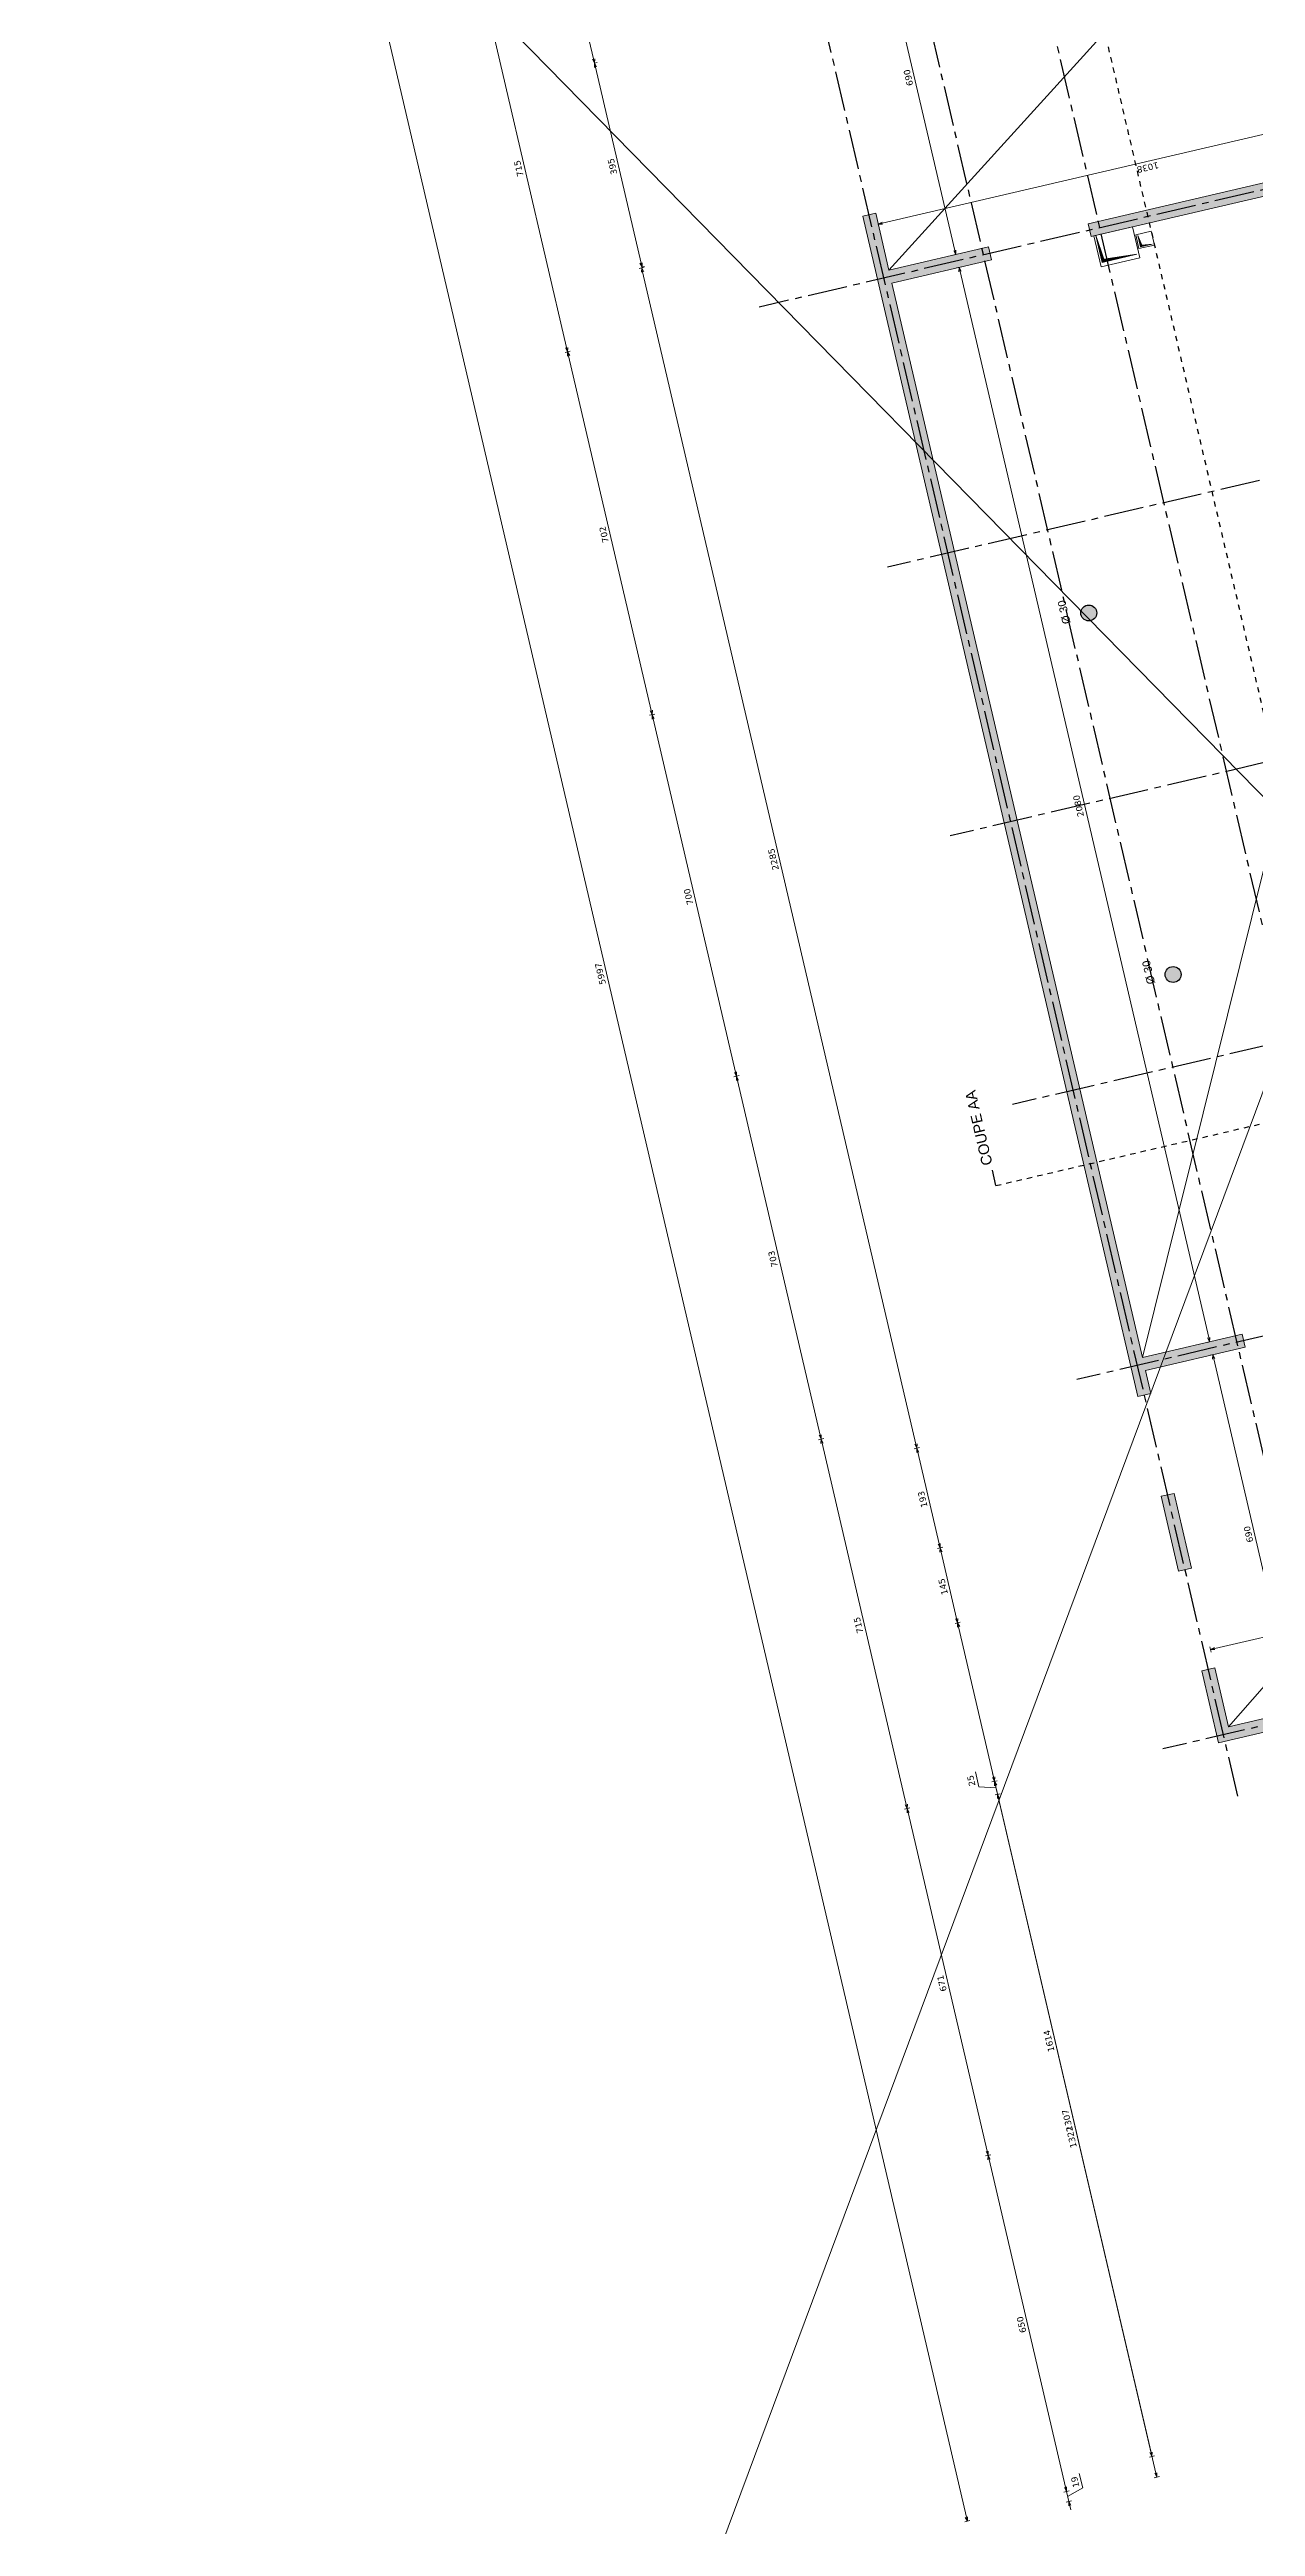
# Model space of a CAD drawing. Header units: metres. Extents: x -49 to 867749, y -579737 to 170817.
# Drawn here: x 596222.1 to 596244.83, y 139703.56 to 139750.25 of the extents above; entities that cross this region are included whole.
import ezdxf

# ---------------------------------------------------------------- set-up
doc = ezdxf.new("R2010")
doc.units = ezdxf.units.M
doc.header["$MEASUREMENT"] = 0
doc.header["$PDMODE"] = 3
doc.header["$PDSIZE"] = 0.1
doc.linetypes.add('01', pattern=[0.15, 0.1, -0.05])
doc.linetypes.add('AXES2', pattern=[1.125, 0.75, -0.125, 0.125, -0.125])
doc.layers.add('00-AXE-0.00', color=14, linetype='AXES2')
for name, color, linetype, lineweight in [('ACSP - Bois', 47, 'Continuous', 18), ('ACSP - Béton', 252, 'Continuous', 18), ('ACSP - Cotes', 7, 'Continuous', 18), ('ACSP - Longrines', 7, 'Continuous', 18), ('ACSP - Trémie', 7, 'Continuous', 18)]:
    doc.layers.add(name, color=color, linetype=linetype, lineweight=lineweight)
doc.styles.add('ARIAL', font='arial.ttf')
doc.styles.add('COT', font='verdana.ttf')
doc.dimstyles.new('COT50', dxfattribs={"dimtxt": 0.12, "dimasz": 0.08, "dimexe": 0.05, "dimexo": 0, "dimgap": 0.05, "dimtad": 1, "dimdec": 0, "dimlfac": 100, "dimzin": 0, "dimdsep": 46, "dimtxsty": 'COT', "dimblk": 'OPEN30', "dimcen": 0.04, "dimdle": 0.05, "dimclrd": 256, "dimclre": 256, "dimclrt": 6, "dimadec": 0, "dimazin": 0, "dimtm": 1e-09, "dimtfac": 1, "dimtdec": 0, "dimtmove": 1, "dimatfit": 0, "dimldrblk": 'OPEN30', "dimfxl": 0.05, "dimfxlon": 1, "dimtolj": 1, "dimtzin": 0, "dimlwd": -1, "dimlwe": -1, "dimarcsym": 0})
pattern_1 = [(163.12127, (596256.21171, 139612.853904), (-0.054743143, -0.05126586), [0.0375, -0.0375]), (223.12127, (596256.21171, 139612.853904), (0.017025965, -0.073041882), [0.0375, -0.0375]), (103.12127, (596256.18434, 139612.82827), (-0.071769108, 0.021776023), [0.0375, -0.0375])]

# ---------------------------------------------------------------- blocks, each defined once
blk = doc.blocks.new('_Open30')
at = {"color": 0, "linetype": 'ByBlock', "lineweight": -2}
for p, q in [((-1, 0.27), (0, 0)), ((0, 0), (-1, -0.27)), ((0, 0), (-1, 0))]:
    blk.add_line(p, q, dxfattribs=at)
blk = doc.blocks.new('*D272')
at = {"layer": 'ACSP - Cotes', "transparency": 16777216}
for p, q in [((596239.921, 139717.351), (596240.018, 139717.373)), ((596242.952, 139704.566), (596239.988, 139717.284)), ((596242.921, 139704.477), (596243.019, 139704.5))]:
    blk.add_line(p, q, dxfattribs=at)
at = {"layer": 'Defpoints', "color": 0, "transparency": 16777216}
for p in [(596239.969, 139717.362), (596237.341, 139716.749), (596240.342, 139703.876)]:
    blk.add_point(p, dxfattribs=at)
at = {"layer": 'ACSP - Cotes', "transparency": 16777216, "xscale": 0.08, "yscale": 0.08, "zscale": 0.08}
for p, rotation in [((596239.969, 139717.362), 103.1212703830424), ((596242.97, 139704.488), 283.1212703830424)]:
    blk.add_blockref('_Open30', p, dxfattribs=dict(at, rotation=rotation))
at = {"layer": 'ACSP - Cotes', "color": 6, "transparency": 16777216, "insert": (596241.36, 139710.9), "char_height": 0.12, "attachment_point": 5, "rotation": 103.1213, "style": 'COT'}
blk.add_mtext('\\A1;1322', dxfattribs=at)
blk = doc.blocks.new('*D273')
at = {"layer": 'ACSP - Cotes', "transparency": 16777216}
for p, q in [((596239.615, 139717.504), (596239.551, 139717.782)), ((596239.894, 139717.683), (596239.876, 139717.761)), ((596239.941, 139717.484), (596239.615, 139717.504)), ((596239.961, 139717.617), (596239.864, 139717.594)), ((596239.969, 139717.362), (596239.913, 139717.605)), ((596239.969, 139717.362), (596239.913, 139717.605)), ((596239.921, 139717.351), (596240.018, 139717.373)), ((596239.988, 139717.284), (596240.006, 139717.206))]:
    blk.add_line(p, q, dxfattribs=at)
at = {"layer": 'Defpoints', "color": 0, "transparency": 16777216}
for p in [(596242.795, 139718.277), (596239.913, 139717.605), (596237.341, 139716.749)]:
    blk.add_point(p, dxfattribs=at)
at = {"layer": 'ACSP - Cotes', "transparency": 16777216, "xscale": 0.08, "yscale": 0.08, "zscale": 0.08}
for p, rotation in [((596239.913, 139717.605), 283.1212703820332), ((596239.969, 139717.362), 103.1212703820333)]:
    blk.add_blockref('_Open30', p, dxfattribs=dict(at, rotation=rotation))
at = {"layer": 'ACSP - Cotes', "color": 6, "transparency": 16777216, "insert": (596239.473, 139717.617), "char_height": 0.12, "attachment_point": 5, "rotation": 103.1213, "style": 'COT'}
blk.add_mtext('\\A1;25', dxfattribs=at)
blk = doc.blocks.new('*D297')
at = {"layer": 'ACSP - Cotes', "transparency": 16777216}
for p, q in [((596239.961, 139717.617), (596239.864, 139717.594)), ((596239.931, 139717.527), (596242.861, 139704.956)), ((596242.928, 139704.889), (596242.831, 139704.866))]:
    blk.add_line(p, q, dxfattribs=at)
at = {"layer": 'Defpoints', "color": 0, "transparency": 16777216}
for p in [(596242.795, 139718.277), (596248.924, 139706.287), (596242.879, 139704.878)]:
    blk.add_point(p, dxfattribs=at)
at = {"layer": 'ACSP - Cotes', "transparency": 16777216, "xscale": 0.08, "yscale": 0.08, "zscale": 0.08}
for p, rotation in [((596239.913, 139717.605), 103.1212703820333), ((596242.879, 139704.878), 283.1212703820332)]:
    blk.add_blockref('_Open30', p, dxfattribs=dict(at, rotation=rotation))
at = {"layer": 'ACSP - Cotes', "color": 6, "transparency": 16777216, "insert": (596241.286, 139711.216), "char_height": 0.12, "attachment_point": 5, "rotation": 103.1213, "style": 'COT'}
blk.add_mtext('\\A1;1307', dxfattribs=at)
blk = doc.blocks.new('*D298')
at = {"layer": 'ACSP - Cotes', "transparency": 16777216}
for p, q in [((596239.264, 139720.607), (596239.167, 139720.584)), ((596242.861, 139704.956), (596239.234, 139720.517)), ((596242.928, 139704.889), (596242.831, 139704.866))]:
    blk.add_line(p, q, dxfattribs=at)
at = {"layer": 'Defpoints', "color": 0, "transparency": 16777216}
for p in [(596243.382, 139721.566), (596239.216, 139720.595), (596248.924, 139706.287)]:
    blk.add_point(p, dxfattribs=at)
at = {"layer": 'ACSP - Cotes', "transparency": 16777216, "xscale": 0.08, "yscale": 0.08, "zscale": 0.08}
for p, rotation in [((596239.216, 139720.595), 103.1212703820333), ((596242.879, 139704.878), 283.1212703820332)]:
    blk.add_blockref('_Open30', p, dxfattribs=dict(at, rotation=rotation))
at = {"layer": 'ACSP - Cotes', "color": 6, "transparency": 16777216, "insert": (596240.938, 139712.711), "char_height": 0.12, "attachment_point": 5, "rotation": 103.1213, "style": 'COT'}
blk.add_mtext('\\A1;1614', dxfattribs=at)
blk = doc.blocks.new('*D299')
at = {"layer": 'ACSP - Cotes', "transparency": 16777216}
for p, q in [((596238.935, 139722.019), (596238.838, 139721.996)), ((596239.198, 139720.673), (596238.905, 139721.929)), ((596239.264, 139720.607), (596239.167, 139720.584))]:
    blk.add_line(p, q, dxfattribs=at)
at = {"layer": 'Defpoints', "color": 0, "transparency": 16777216}
for p in [(596243.053, 139722.979), (596238.887, 139722.007), (596243.382, 139721.566)]:
    blk.add_point(p, dxfattribs=at)
at = {"layer": 'ACSP - Cotes', "transparency": 16777216, "xscale": 0.08, "yscale": 0.08, "zscale": 0.08}
for p, rotation in [((596238.887, 139722.007), 103.1212703820333), ((596239.216, 139720.595), 283.1212703820332)]:
    blk.add_blockref('_Open30', p, dxfattribs=dict(at, rotation=rotation))
at = {"layer": 'ACSP - Cotes', "color": 6, "transparency": 16777216, "insert": (596238.943, 139721.276), "char_height": 0.12, "attachment_point": 5, "rotation": 103.1213, "style": 'COT'}
blk.add_mtext('\\A1;145', dxfattribs=at)
blk = doc.blocks.new('*D300')
at = {"layer": 'ACSP - Cotes', "transparency": 16777216}
for p, q in [((596238.497, 139723.898), (596238.4, 139723.876)), ((596238.868, 139722.085), (596238.467, 139723.809)), ((596238.935, 139722.019), (596238.838, 139721.996))]:
    blk.add_line(p, q, dxfattribs=at)
at = {"layer": 'Defpoints', "color": 0, "transparency": 16777216}
for p in [(596242.615, 139724.858), (596238.448, 139723.887), (596243.053, 139722.979)]:
    blk.add_point(p, dxfattribs=at)
at = {"layer": 'ACSP - Cotes', "transparency": 16777216, "xscale": 0.08, "yscale": 0.08, "zscale": 0.08}
for p, rotation in [((596238.448, 139723.887), 103.1212703820333), ((596238.887, 139722.007), 283.1212703820332)]:
    blk.add_blockref('_Open30', p, dxfattribs=dict(at, rotation=rotation))
at = {"layer": 'ACSP - Cotes', "color": 6, "transparency": 16777216, "insert": (596238.558, 139722.922), "char_height": 0.12, "attachment_point": 5, "rotation": 103.1213, "style": 'COT'}
blk.add_mtext('\\A1;193', dxfattribs=at)
blk = doc.blocks.new('*D301')
at = {"layer": 'ACSP - Cotes', "transparency": 16777216}
for p, q in [((596233.31, 139746.15), (596233.213, 139746.128)), ((596238.43, 139723.965), (596233.28, 139746.061)), ((596238.497, 139723.898), (596238.4, 139723.876))]:
    blk.add_line(p, q, dxfattribs=at)
at = {"layer": 'Defpoints', "color": 0, "transparency": 16777216}
for p in [(596237.428, 139747.11), (596233.262, 139746.139), (596242.615, 139724.858)]:
    blk.add_point(p, dxfattribs=at)
at = {"layer": 'ACSP - Cotes', "transparency": 16777216, "xscale": 0.08, "yscale": 0.08, "zscale": 0.08}
for p, rotation in [((596233.262, 139746.139), 103.1212703820333), ((596238.448, 139723.887), 283.1212703820332)]:
    blk.add_blockref('_Open30', p, dxfattribs=dict(at, rotation=rotation))
at = {"layer": 'ACSP - Cotes', "color": 6, "transparency": 16777216, "insert": (596235.745, 139734.987), "char_height": 0.12, "attachment_point": 5, "rotation": 103.1213, "style": 'COT'}
blk.add_mtext('\\A1;2285', dxfattribs=at)
blk = doc.blocks.new('*D274')
at = {"layer": 'ACSP - Cotes', "transparency": 16777216}
for p, q in [((596241.219, 139704.208), (596241.316, 139704.231)), ((596241.25, 139704.298), (596241.231, 139704.376)), ((596241.312, 139704.031), (596241.268, 139704.22)), ((596241.312, 139704.031), (596241.268, 139704.22)), ((596241.29, 139704.125), (596241.573, 139704.287)), ((596241.573, 139704.287), (596241.51, 139704.557)), ((596241.263, 139704.019), (596241.361, 139704.042)), ((596241.33, 139703.953), (596241.348, 139703.875))]:
    blk.add_line(p, q, dxfattribs=at)
at = {"layer": 'Defpoints', "color": 0, "transparency": 16777216}
for p in [(596240.989, 139704.155), (596241.268, 139704.22), (596241.033, 139703.966)]:
    blk.add_point(p, dxfattribs=at)
at = {"layer": 'ACSP - Cotes', "transparency": 16777216, "xscale": 0.08, "yscale": 0.08, "zscale": 0.08}
for p, rotation in [((596241.268, 139704.22), 283.1212703830424), ((596241.312, 139704.031), 103.1212703830424)]:
    blk.add_blockref('_Open30', p, dxfattribs=dict(at, rotation=rotation))
at = {"layer": 'ACSP - Cotes', "color": 6, "transparency": 16777216, "insert": (596241.432, 139704.396), "char_height": 0.12, "attachment_point": 5, "rotation": 103.1213, "style": 'COT'}
blk.add_mtext('\\A1;19', dxfattribs=at)
blk = doc.blocks.new('*D305')
at = {"layer": 'ACSP - Cotes', "transparency": 16777216}
for p, q in [((596239.84, 139710.566), (596239.743, 139710.543)), ((596241.25, 139704.298), (596239.809, 139710.476)), ((596241.219, 139704.208), (596241.316, 139704.231))]:
    blk.add_line(p, q, dxfattribs=at)
at = {"layer": 'Defpoints', "color": 0, "transparency": 16777216}
for p in [(596246.468, 139712.111), (596239.791, 139710.554), (596240.989, 139704.155)]:
    blk.add_point(p, dxfattribs=at)
at = {"layer": 'ACSP - Cotes', "transparency": 16777216, "xscale": 0.08, "yscale": 0.08, "zscale": 0.08}
for p, rotation in [((596239.791, 139710.554), 103.1212703830422), ((596241.268, 139704.22), 283.1212703830421)]:
    blk.add_blockref('_Open30', p, dxfattribs=dict(at, rotation=rotation))
at = {"layer": 'ACSP - Cotes', "color": 6, "transparency": 16777216, "insert": (596240.42, 139707.362), "char_height": 0.12, "attachment_point": 5, "rotation": 103.1213, "style": 'COT'}
blk.add_mtext('\\A1;650', dxfattribs=at)
blk = doc.blocks.new('*D306')
at = {"layer": 'ACSP - Cotes', "transparency": 16777216}
for p, q in [((596238.316, 139717.105), (596238.218, 139717.082)), ((596239.773, 139710.632), (596238.285, 139717.016)), ((596239.84, 139710.566), (596239.743, 139710.543))]:
    blk.add_line(p, q, dxfattribs=at)
at = {"layer": 'Defpoints', "color": 0, "transparency": 16777216}
for p in [(596243.085, 139718.217), (596238.267, 139717.093), (596246.468, 139712.111)]:
    blk.add_point(p, dxfattribs=at)
at = {"layer": 'ACSP - Cotes', "transparency": 16777216, "xscale": 0.08, "yscale": 0.08, "zscale": 0.08}
for p, rotation in [((596238.267, 139717.093), 103.1212703830422), ((596239.791, 139710.554), 283.1212703830421)]:
    blk.add_blockref('_Open30', p, dxfattribs=dict(at, rotation=rotation))
at = {"layer": 'ACSP - Cotes', "color": 6, "transparency": 16777216, "insert": (596238.92, 139713.798), "char_height": 0.12, "attachment_point": 5, "rotation": 103.1213, "style": 'COT'}
blk.add_mtext('\\A1;671', dxfattribs=at)
blk = doc.blocks.new('*D307')
at = {"layer": 'ACSP - Cotes', "transparency": 16777216}
for p, q in [((596236.693, 139724.068), (596236.595, 139724.045)), ((596238.249, 139717.171), (596236.662, 139723.979)), ((596238.316, 139717.105), (596238.218, 139717.082))]:
    blk.add_line(p, q, dxfattribs=at)
at = {"layer": 'Defpoints', "color": 0, "transparency": 16777216}
for p in [(596241.462, 139725.18), (596236.644, 139724.057), (596243.085, 139718.217)]:
    blk.add_point(p, dxfattribs=at)
at = {"layer": 'ACSP - Cotes', "transparency": 16777216, "xscale": 0.08, "yscale": 0.08, "zscale": 0.08}
for p, rotation in [((596236.644, 139724.057), 103.1212703830422), ((596238.267, 139717.093), 283.1212703830421)]:
    blk.add_blockref('_Open30', p, dxfattribs=dict(at, rotation=rotation))
at = {"layer": 'ACSP - Cotes', "color": 6, "transparency": 16777216, "insert": (596237.347, 139720.55), "char_height": 0.12, "attachment_point": 5, "rotation": 103.1213, "style": 'COT'}
blk.add_mtext('\\A1;715', dxfattribs=at)
blk = doc.blocks.new('*D308')
at = {"layer": 'ACSP - Cotes', "transparency": 16777216}
for p, q in [((596235.098, 139730.91), (596235, 139730.887)), ((596236.626, 139724.135), (596235.067, 139730.82)), ((596236.693, 139724.068), (596236.595, 139724.045))]:
    blk.add_line(p, q, dxfattribs=at)
at = {"layer": 'Defpoints', "color": 0, "transparency": 16777216}
for p in [(596239.867, 139732.021), (596235.049, 139730.898), (596241.462, 139725.18)]:
    blk.add_point(p, dxfattribs=at)
at = {"layer": 'ACSP - Cotes', "transparency": 16777216, "xscale": 0.08, "yscale": 0.08, "zscale": 0.08}
for p, rotation in [((596235.049, 139730.898), 103.1212703830422), ((596236.644, 139724.057), 283.1212703830421)]:
    blk.add_blockref('_Open30', p, dxfattribs=dict(at, rotation=rotation))
at = {"layer": 'ACSP - Cotes', "color": 6, "transparency": 16777216, "insert": (596235.737, 139727.452), "char_height": 0.12, "attachment_point": 5, "rotation": 103.1213, "style": 'COT'}
blk.add_mtext('\\A1;703', dxfattribs=at)
blk = doc.blocks.new('*D309')
at = {"layer": 'ACSP - Cotes', "transparency": 16777216}
for p, q in [((596233.509, 139737.725), (596233.412, 139737.703)), ((596235.031, 139730.976), (596233.478, 139737.636)), ((596235.098, 139730.91), (596235, 139730.887))]:
    blk.add_line(p, q, dxfattribs=at)
at = {"layer": 'Defpoints', "color": 0, "transparency": 16777216}
for p in [(596238.278, 139738.837), (596233.46, 139737.714), (596239.867, 139732.021)]:
    blk.add_point(p, dxfattribs=at)
at = {"layer": 'ACSP - Cotes', "transparency": 16777216, "xscale": 0.08, "yscale": 0.08, "zscale": 0.08}
for p, rotation in [((596233.46, 139737.714), 103.1212703830422), ((596235.049, 139730.898), 283.1212703830421)]:
    blk.add_blockref('_Open30', p, dxfattribs=dict(at, rotation=rotation))
at = {"layer": 'ACSP - Cotes', "color": 6, "transparency": 16777216, "insert": (596234.145, 139734.281), "char_height": 0.12, "attachment_point": 5, "rotation": 103.1213, "style": 'COT'}
blk.add_mtext('\\A1;700', dxfattribs=at)
blk = doc.blocks.new('*D310')
at = {"layer": 'ACSP - Cotes', "transparency": 16777216}
for p, q in [((596231.914, 139744.567), (596231.817, 139744.544)), ((596233.442, 139737.792), (596231.884, 139744.478)), ((596233.509, 139737.725), (596233.412, 139737.703))]:
    blk.add_line(p, q, dxfattribs=at)
at = {"layer": 'Defpoints', "color": 0, "transparency": 16777216}
for p in [(596236.684, 139745.679), (596231.866, 139744.556), (596238.278, 139738.837)]:
    blk.add_point(p, dxfattribs=at)
at = {"layer": 'ACSP - Cotes', "transparency": 16777216, "xscale": 0.08, "yscale": 0.08, "zscale": 0.08}
for p, rotation in [((596231.866, 139744.556), 103.1212703830422), ((596233.46, 139737.714), 283.1212703830421)]:
    blk.add_blockref('_Open30', p, dxfattribs=dict(at, rotation=rotation))
at = {"layer": 'ACSP - Cotes', "color": 6, "transparency": 16777216, "insert": (596232.553, 139741.109), "char_height": 0.12, "attachment_point": 5, "rotation": 103.1213, "style": 'COT'}
blk.add_mtext('\\A1;702', dxfattribs=at)
blk = doc.blocks.new('*D311')
at = {"layer": 'ACSP - Cotes', "transparency": 16777216}
for p, q in [((596230.291, 139751.53), (596230.194, 139751.508)), ((596231.847, 139744.634), (596230.261, 139751.441)), ((596231.914, 139744.567), (596231.817, 139744.544))]:
    blk.add_line(p, q, dxfattribs=at)
at = {"layer": 'Defpoints', "color": 0, "transparency": 16777216}
for p in [(596233.85, 139752.36), (596230.242, 139751.519), (596236.684, 139745.679)]:
    blk.add_point(p, dxfattribs=at)
at = {"layer": 'ACSP - Cotes', "transparency": 16777216, "xscale": 0.08, "yscale": 0.08, "zscale": 0.08}
for p, rotation in [((596230.242, 139751.519), 103.1212703830422), ((596231.866, 139744.556), 283.1212703830421)]:
    blk.add_blockref('_Open30', p, dxfattribs=dict(at, rotation=rotation))
at = {"layer": 'ACSP - Cotes', "color": 6, "transparency": 16777216, "insert": (596230.945, 139748.012), "char_height": 0.12, "attachment_point": 5, "rotation": 103.1213, "style": 'COT'}
blk.add_mtext('\\A1;715', dxfattribs=at)
blk = doc.blocks.new('*D275')
at = {"layer": 'ACSP - Cotes', "transparency": 16777216}
for p, q in [((596225.738, 139762.046), (596225.836, 139762.069)), ((596239.382, 139703.734), (596225.805, 139761.98)), ((596239.352, 139703.645), (596239.449, 139703.668))]:
    blk.add_line(p, q, dxfattribs=at)
at = {"layer": 'Defpoints', "color": 0, "transparency": 16777216}
for p in [(596225.641, 139762.024), (596225.787, 139762.058), (596239.254, 139703.622)]:
    blk.add_point(p, dxfattribs=at)
at = {"layer": 'ACSP - Cotes', "transparency": 16777216, "xscale": 0.08, "yscale": 0.08, "zscale": 0.08}
for p, rotation in [((596225.787, 139762.058), 103.1212703830424), ((596239.4, 139703.656), 283.1212703830424)]:
    blk.add_blockref('_Open30', p, dxfattribs=dict(at, rotation=rotation))
at = {"layer": 'ACSP - Cotes', "color": 6, "transparency": 16777216, "insert": (596232.484, 139732.831), "char_height": 0.12, "attachment_point": 5, "rotation": 103.1213, "style": 'COT'}
blk.add_mtext('\\A1;5997', dxfattribs=at)
blk = doc.blocks.new('*D319')
at = {"layer": 'ACSP - Cotes', "transparency": 16777216}
for p, q in [((596243.977, 139725.638), (596244.074, 139725.66)), ((596245.574, 139719.007), (596244.043, 139725.571)), ((596245.543, 139718.918), (596245.64, 139718.941))]:
    blk.add_line(p, q, dxfattribs=at)
at = {"layer": 'Defpoints', "color": 0, "transparency": 16777216}
for p in [(596244.025, 139725.649), (596243.695, 139725.572), (596245.261, 139718.852)]:
    blk.add_point(p, dxfattribs=at)
at = {"layer": 'ACSP - Cotes', "transparency": 16777216, "xscale": 0.08, "yscale": 0.08, "zscale": 0.08}
for p, rotation in [((596244.025, 139725.649), 103.1212703830424), ((596245.592, 139718.929), 283.1212703830424)]:
    blk.add_blockref('_Open30', p, dxfattribs=dict(at, rotation=rotation))
at = {"layer": 'ACSP - Cotes', "color": 6, "transparency": 16777216, "insert": (596244.699, 139722.264), "char_height": 0.12, "attachment_point": 5, "rotation": 103.1213, "style": 'COT'}
blk.add_mtext('\\A1;690', dxfattribs=at)
blk = doc.blocks.new('*D320')
at = {"layer": 'ACSP - Cotes', "transparency": 16777216}
for p, q in [((596244.061, 139720.109), (596254.015, 139722.429)), ((596254.104, 139722.399), (596254.081, 139722.496)), ((596243.994, 139720.042), (596243.972, 139720.14))]:
    blk.add_line(p, q, dxfattribs=at)
at = {"layer": 'Defpoints', "color": 0, "transparency": 16777216}
for p in [(596254.093, 139722.448), (596254.174, 139722.1), (596244.064, 139719.744)]:
    blk.add_point(p, dxfattribs=at)
at = {"layer": 'ACSP - Cotes', "transparency": 16777216, "xscale": 0.08, "yscale": 0.08, "zscale": 0.08}
for p, rotation in [((596254.093, 139722.448), 13.12127038304243), ((596243.983, 139720.091), 193.1212703830424)]:
    blk.add_blockref('_Open30', p, dxfattribs=dict(at, rotation=rotation))
at = {"layer": 'ACSP - Cotes', "color": 6, "transparency": 16777216, "insert": (596249.063, 139721.16), "char_height": 0.12, "attachment_point": 5, "rotation": 193.1213, "style": 'COT'}
blk.add_mtext('\\A1;1038', dxfattribs=at)
blk = doc.blocks.new('*D321')
at = {"layer": 'ACSP - Cotes', "transparency": 16777216}
for p, q in [((596239.293, 139746.159), (596239.196, 139746.136)), ((596243.948, 139725.97), (596239.263, 139746.069)), ((596244.015, 139725.903), (596243.917, 139725.881))]:
    blk.add_line(p, q, dxfattribs=at)
at = {"layer": 'Defpoints', "color": 0, "transparency": 16777216}
for p in [(596239.244, 139746.147), (596239.293, 139746.159), (596244.015, 139725.903)]:
    blk.add_point(p, dxfattribs=at)
at = {"layer": 'ACSP - Cotes', "transparency": 16777216, "xscale": 0.08, "yscale": 0.08, "zscale": 0.08}
for p, rotation in [((596239.244, 139746.147), 103.1212703830424), ((596243.966, 139725.892), 283.1212703830424)]:
    blk.add_blockref('_Open30', p, dxfattribs=dict(at, rotation=rotation))
at = {"layer": 'ACSP - Cotes', "color": 6, "transparency": 16777216, "insert": (596241.495, 139735.994), "char_height": 0.12, "attachment_point": 5, "rotation": 103.1213, "style": 'COT'}
blk.add_mtext('\\A1;2080', dxfattribs=at)
blk = doc.blocks.new('*D322')
at = {"layer": 'ACSP - Cotes', "transparency": 16777216}
for p, q in [((596237.614, 139753.109), (596237.565, 139753.098)), ((596239.162, 139746.467), (596237.632, 139753.031)), ((596239.181, 139746.389), (596239.132, 139746.378))]:
    blk.add_line(p, q, dxfattribs=at)
at = {"layer": 'Defpoints', "color": 0, "transparency": 16777216}
for p in [(596237.614, 139753.109), (596237.614, 139753.109), (596239.181, 139746.389)]:
    blk.add_point(p, dxfattribs=at)
at = {"layer": 'ACSP - Cotes', "transparency": 16777216, "xscale": 0.08, "yscale": 0.08, "zscale": 0.08}
for p, rotation in [((596237.614, 139753.109), 103.1212703830424), ((596239.181, 139746.389), 283.1212703830424)]:
    blk.add_blockref('_Open30', p, dxfattribs=dict(at, rotation=rotation))
at = {"layer": 'ACSP - Cotes', "color": 6, "transparency": 16777216, "insert": (596238.288, 139749.723), "char_height": 0.12, "attachment_point": 5, "rotation": 103.1213, "style": 'COT'}
blk.add_mtext('\\A1;690', dxfattribs=at)
blk = doc.blocks.new('*D323')
at = {"layer": 'ACSP - Cotes', "transparency": 16777216}
for p, q in [((596237.797, 139746.981), (596247.751, 139749.301)), ((596247.829, 139749.32), (596247.84, 139749.271)), ((596237.719, 139746.963), (596237.73, 139746.914))]:
    blk.add_line(p, q, dxfattribs=at)
at = {"layer": 'Defpoints', "color": 0, "transparency": 16777216}
for p in [(596247.829, 139749.32), (596247.829, 139749.32), (596237.719, 139746.963)]:
    blk.add_point(p, dxfattribs=at)
at = {"layer": 'ACSP - Cotes', "transparency": 16777216, "xscale": 0.08, "yscale": 0.08, "zscale": 0.08}
for p, rotation in [((596247.829, 139749.32), 13.12127038304243), ((596237.719, 139746.963), 193.1212703830424)]:
    blk.add_blockref('_Open30', p, dxfattribs=dict(at, rotation=rotation))
at = {"layer": 'ACSP - Cotes', "color": 6, "transparency": 16777216, "insert": (596242.8, 139748.032), "char_height": 0.12, "attachment_point": 5, "rotation": 193.1213, "style": 'COT'}
blk.add_mtext('\\A1;1038', dxfattribs=at)
blk = doc.blocks.new('*D808')
at = {"layer": 'ACSP - Cotes', "transparency": 16777216}
for p, q in [((596232.365, 139749.996), (596232.421, 139750.009)), ((596233.251, 139746.229), (596232.391, 139749.92)), ((596233.262, 139746.15), (596233.318, 139746.163))]:
    blk.add_line(p, q, dxfattribs=at)
at = {"layer": 'Defpoints', "color": 0, "transparency": 16777216}
for p in [(596232.365, 139749.996), (596232.373, 139749.998), (596233.262, 139746.15)]:
    blk.add_point(p, dxfattribs=at)
at = {"layer": 'ACSP - Cotes', "transparency": 16777216, "xscale": 0.08, "yscale": 0.08, "zscale": 0.08}
for p, rotation in [((596232.373, 139749.998), 103.1212703798635), ((596233.269, 139746.151), 283.1212703798636)]:
    blk.add_blockref('_Open30', p, dxfattribs=dict(at, rotation=rotation))
at = {"layer": 'ACSP - Cotes', "color": 6, "transparency": 16777216, "insert": (596232.711, 139748.049), "char_height": 0.12, "attachment_point": 5, "rotation": 103.1213, "style": 'COT'}
blk.add_mtext('\\A1;395', dxfattribs=at)
blk = doc.blocks.new('*D809')
at = {"layer": 'ACSP - Cotes', "transparency": 16777216}
for p, q in [((596232.004, 139751.801), (596231.906, 139751.778)), ((596232.354, 139750.076), (596231.973, 139751.712)), ((596232.365, 139749.996), (596232.421, 139750.009))]:
    blk.add_line(p, q, dxfattribs=at)
at = {"layer": 'Defpoints', "color": 0, "transparency": 16777216}
for p in [(596234.359, 139752.35), (596231.955, 139751.79), (596232.365, 139749.996)]:
    blk.add_point(p, dxfattribs=at)
at = {"layer": 'ACSP - Cotes', "transparency": 16777216, "xscale": 0.08, "yscale": 0.08, "zscale": 0.08}
for p, rotation in [((596231.955, 139751.79), 103.1212703866186), ((596232.373, 139749.998), 283.1212703866186)]:
    blk.add_blockref('_Open30', p, dxfattribs=dict(at, rotation=rotation))
at = {"layer": 'ACSP - Cotes', "color": 6, "transparency": 16777216, "insert": (596232.054, 139750.868), "char_height": 0.12, "attachment_point": 5, "rotation": 103.1213, "style": 'COT'}
blk.add_mtext('\\A1;184', dxfattribs=at)

msp = doc.modelspace()

# ---------------------------------------------------------------- hatches: boundary and pattern name
at = {"layer": 'ACSP - Bois'}
h = msp.add_hatch(dxfattribs=at)
h.set_pattern_fill('TRIANG', color=256, scale=0.2, style=0)
h.set_pattern_definition(pattern_1)
h.paths.add_polyline_path([(596241.679, 139746.971), (596241.735, 139746.728), (596250.474, 139748.765), (596250.417, 139749.008)])
h = msp.add_hatch(dxfattribs=at)
h.set_pattern_fill('TRIANG', color=256, scale=0.2, style=0)
h.set_pattern_definition(pattern_1)
h.paths.add_polyline_path([(596243.382, 139721.566), (596243.053, 139722.979), (596243.297, 139723.035), (596243.626, 139721.623)])
edge = h.paths.add_edge_path()
edge.add_line((596249.167, 139706.343), (596246.2, 139719.071))
edge.add_line((596246.2, 139719.071), (596244.323, 139718.633))
edge.add_line((596244.323, 139718.633), (596244.064, 139719.744))
edge.add_line((596244.064, 139719.744), (596243.82, 139719.687))
edge.add_line((596243.82, 139719.687), (596244.136, 139718.333))
edge.add_line((596244.136, 139718.333), (596246.014, 139718.771))
edge.add_line((596246.014, 139718.771), (596248.924, 139706.287))
at = {"layer": 'ACSP - Béton'}
h = msp.add_hatch(dxfattribs=at)
h.set_pattern_fill('AR-CONC', color=256, scale=0.04, style=0)
h.set_pattern_definition([(153.12127, (596256.2117, 139612.8539), (-0.0406854, 0.28511173), [0.03, -0.33]), (98.12127, (596256.2117, 139612.8539), (-0.28042215, -0.1223544), [0.024, -0.264]), (203.57267, (596256.20832, 139612.87766), (-0.3211074, 0.16275755), [0.0254961, -0.28045684]), (149.30547, (596256.1338, 139612.83574), (-0.0324319, 0.4307809), [0.045, -0.495]), (199.75687, (596256.1311, 139612.87164), (-0.4643463, 0.2756492), [0.0382441, -0.4206852]), (94.30547, (596256.1338, 139612.83574), (-0.4643465, 0.2756488), [0.036, -0.396]), (124.12127, (596256.1442, 139612.87924), (0.10264065, 0.269089), [0.03, -0.33]), (69.12127, (596256.1442, 139612.87924), (-0.30458135, 0.02893776), [0.024, -0.264]), (174.57267, (596256.15275, 139612.90166), (-0.20194046, 0.2980269), [0.0254961, -0.28045684]), (140.62127, (596256.21171, 139612.8539), (-0.13078521, -0.02549152), [0, -0.2608, 0, -0.268, 0, -0.265]), (110.62127, (596256.21171, 139612.8539), (-0.1775338, 0.06666589), [0, -0.1528, 0, -0.2548, 0, -0.101]), (70.62127, (596256.23196, 139612.76703), (-0.03968742, 0.21000221), [0, -0.1, 0, -0.312, 0, -0.414]), (60.62127, (596256.24104, 139612.72808), (-0.09195287, 0.21809403), [0, -0.13, 0, -0.2072, 0, -0.294])])
h.paths.add_polyline_path([(596242.615, 139724.858), (596242.858, 139724.915), (596242.756, 139725.353), (596244.634, 139725.791), (596244.577, 139726.034), (596242.7, 139725.597), (596237.978, 139745.852), (596239.856, 139746.29), (596239.797, 139746.533), (596237.921, 139746.096), (596237.672, 139747.167), (596237.428, 139747.11)])
h = msp.add_hatch(color=256, dxfattribs=at)
h.paths.add_polyline_path([(596241.722, 139739.486, 1), (596241.654, 139739.778, 1)])
h.paths.add_polyline_path([(596243.243, 139732.962, 1), (596243.311, 139732.67, 1)])
at = {"layer": 'ACSP - Trémie'}
for points in [[(596241.822, 139746.748), (596241.94, 139746.242), (596242.043, 139746.266), (596242.033, 139746.31), (596241.974, 139746.301)], [(596242.615, 139746.75), (596242.665, 139746.534), (596242.882, 139746.585), (596242.689, 139746.569)], [(596242.033, 139746.31), (596242.043, 139746.266), (596242.596, 139746.395)]]:
    msp.add_hatch(color=256, dxfattribs=at).paths.add_polyline_path(points)

# ---------------------------------------------------------------- linework, layer by layer
at = {"layer": '00-AXE-0.00'}
for p, q in [((596251.543, 139705.511), (596237.498, 139765.763)), ((596244.498, 139717.329), (596233.43, 139764.81)), ((596249.352, 139705), (596235.307, 139765.252)), ((596251.371, 139749.102), (596235.473, 139745.397)), ((596252.574, 139743.917), (596237.892, 139740.494)), ((596253.76, 139738.854), (596239.073, 139735.43)), ((596254.94, 139733.789), (596240.253, 139730.366)), ((596256.149, 139728.603), (596241.462, 139725.18)), ((596257.772, 139721.64), (596243.085, 139718.217))]:
    msp.add_line(p, q, dxfattribs=at)
at = {"layer": '00-AXE-0.00', "color": 3, "linetype": '01'}
for points in [[(596252.479, 139705.603), (596238.056, 139767.478), (596237.333, 139767.31)], [(596239.939, 139728.837), (596256.845, 139732.778), (596256.822, 139732.875), (596256.776, 139733.07), (596256.731, 139733.265)]]:
    msp.add_lwpolyline(points, dxfattribs=at)
at = {"layer": '00-AXE-0.00', "color": 3}
msp.add_lwpolyline([(596239.939, 139728.837), (596239.871, 139729.13)], dxfattribs=at)
at = {"layer": 'ACSP - Bois'}
msp.add_lwpolyline([(596241.679, 139746.971), (596241.735, 139746.728), (596250.474, 139748.765), (596250.417, 139749.008)], close=True, dxfattribs=at)
for points in [[(596243.382, 139721.566), (596243.053, 139722.979), (596243.297, 139723.035), (596243.626, 139721.623), (596243.382, 139721.566)], [(596249.167, 139706.343), (596246.2, 139719.071), (596244.323, 139718.633), (596244.064, 139719.744), (596243.82, 139719.687), (596244.136, 139718.333), (596246.014, 139718.771), (596248.924, 139706.287)]]:
    msp.add_lwpolyline(points, dxfattribs=at)
at = {"layer": 'ACSP - Béton'}
msp.add_lwpolyline([(596242.615, 139724.858), (596242.858, 139724.915), (596242.756, 139725.353), (596244.634, 139725.791), (596244.577, 139726.034), (596242.7, 139725.597), (596237.978, 139745.852), (596239.856, 139746.29), (596239.797, 139746.533), (596237.921, 139746.096), (596237.672, 139747.167), (596237.428, 139747.11), (596242.615, 139724.858)], dxfattribs=at)
at = {"layer": 'ACSP - Béton', "lineweight": 30}
for centre in [(596241.688, 139739.632), (596241.688, 139739.632), (596243.277, 139732.816), (596243.277, 139732.816)]:
    msp.add_circle(centre, 0.15, dxfattribs=at)
at = {"layer": 'ACSP - Cotes'}
for points in [[(596237.921, 139746.096), (596242.519, 139751.157)], [(596242.7, 139725.597), (596245.681, 139737.592)], [(596244.323, 139718.633), (596248.888, 139723.836)]]:
    msp.add_lwpolyline(points, dxfattribs=at)
at = {"layer": 'ACSP - Longrines'}
for p, q in [((596230.874, 139692.754), (596266.019, 139787.135)), ((596273.718, 139706.826), (596210.515, 139771.338))]:
    msp.add_line(p, q, dxfattribs=at)
at = {"layer": 'ACSP - Trémie'}
for points in [[(596241.92, 139746.155), (596241.784, 139746.739), (596242.514, 139746.91), (596242.651, 139746.325)], [(596242.926, 139746.569), (596242.865, 139746.832), (596242.573, 139746.764), (596242.634, 139746.501)]]:
    msp.add_lwpolyline(points, close=True, dxfattribs=at)
for points in [[(596241.822, 139746.748), (596241.94, 139746.242), (596242.596, 139746.395), (596241.974, 139746.301), (596241.822, 139746.748)], [(596242.615, 139746.75), (596242.665, 139746.534), (596242.882, 139746.585), (596242.689, 139746.569), (596242.615, 139746.75)]]:
    msp.add_lwpolyline(points, dxfattribs=at)

# ---------------------------------------------------------------- texts
at = {"layer": '00-AXE-0.00', "color": 3, "insert": (596239.681, 139729.197), "char_height": 0.2, "width": 2.78016, "attachment_point": 1, "rotation": 103.1213, "style": 'ARIAL'}
msp.add_mtext('COUPE AA', dxfattribs=at)
at = {"layer": 'ACSP - Cotes', "char_height": 0.15, "width": 2.13657, "attachment_point": 1, "rotation": 103.1213, "style": 'ARIAL'}
for insert in [(596241.2, 139739.409), (596242.792, 139732.619)]:
    msp.add_mtext('%%C 30', dxfattribs=dict(at, insert=insert))

# ---------------------------------------------------------------- dimensions: what is measured, and where the dimension line sits
at = {"layer": 'ACSP - Cotes'}
for p1, p2, distance, picture, middle in [((596239.254, 139703.622), (596225.641, 139762.024), -0.15, '*D275', (596232.484, 139732.831)), ((596239.181, 139746.389), (596237.614, 139753.109), 0, '*D322', (596238.288, 139749.723)), ((596233.262, 139746.15), (596232.365, 139749.996), -0.008, '*D808', (596232.711, 139748.049)), ((596237.719, 139746.963), (596247.829, 139749.32), 0, '*D323', (596242.8, 139748.032)), ((596244.015, 139725.903), (596239.293, 139746.159), 0.05, '*D321', (596241.495, 139735.994)), ((596245.261, 139718.852), (596243.695, 139725.572), -0.339, '*D319', (596244.699, 139722.264)), ((596244.064, 139719.744), (596254.174, 139722.1), 0.357, '*D320', (596249.063, 139721.16)), ((596240.342, 139703.876), (596237.341, 139716.749), -2.698, '*D272', (596241.36, 139710.9)), ((596241.033, 139703.966), (596240.989, 139704.155), -0.287, '*D274', (596241.452, 139704.31))]:
    dim = msp.add_aligned_dim(p1=p1, p2=p2, distance=distance, dimstyle='COT50', dxfattribs=at)
    dim.commit()
    dim.dimension.update_dxf_attribs({"geometry": picture, "text_midpoint": middle})
for base, p1, p2, angle, picture, middle in [((596230.242, 139751.519), (596236.684, 139745.679), (596233.85, 139752.36), 283.1213, '*D311', (596230.945, 139748.012)), ((596231.955, 139751.79), (596232.365, 139749.996), (596234.359, 139752.35), 283.1213, '*D809', (596232.054, 139750.868)), ((596233.262, 139746.139), (596242.615, 139724.858), (596237.428, 139747.11), 283.1213, '*D301', (596235.745, 139734.987)), ((596231.8656, 139744.5556), (596238.2783, 139738.8371), (596236.6836, 139745.6787), 283.1213, '*D310', (596232.5534, 139741.1093)), ((596233.46, 139737.714), (596239.867, 139732.021), (596238.278, 139738.837), 283.1213, '*D309', (596234.145, 139734.281)), ((596235.049052, 139730.898376), (596241.461821, 139725.179856), (596239.867056, 139732.021446), 283.12127, '*D308', (596235.736874, 139727.452043)), ((596236.644, 139724.057), (596243.085, 139718.217), (596241.462, 139725.18), 283.1213, '*D307', (596237.347, 139720.55)), ((596238.448, 139723.887), (596243.053, 139722.979), (596242.615, 139724.858), 283.1213, '*D300', (596238.558, 139722.922)), ((596238.887, 139722.007), (596243.382, 139721.566), (596243.053, 139722.979), 283.1213, '*D299', (596238.943, 139721.276)), ((596239.216, 139720.595), (596248.924, 139706.287), (596243.382, 139721.566), 283.1213, '*D298', (596240.938, 139712.711)), ((596239.913, 139717.605), (596237.341, 139716.749), (596242.795, 139718.277), 283.1213, '*D273', (596239.494, 139717.527)), ((596238.267, 139717.093), (596246.468, 139712.111), (596243.085, 139718.217), 283.1213, '*D306', (596238.92, 139713.798)), ((596242.879, 139704.878), (596242.795, 139718.277), (596248.924, 139706.287), 283.1213, '*D297', (596241.286, 139711.216)), ((596239.791, 139710.554), (596240.989, 139704.155), (596246.468, 139712.111), 283.1213, '*D305', (596240.42, 139707.362))]:
    dim = msp.add_linear_dim(base=base, p1=p1, p2=p2, angle=angle, dimstyle='COT50', dxfattribs=at)
    dim.commit()
    dim.dimension.update_dxf_attribs({"geometry": picture, "text_midpoint": middle})

doc.saveas('drawing.dxf')
